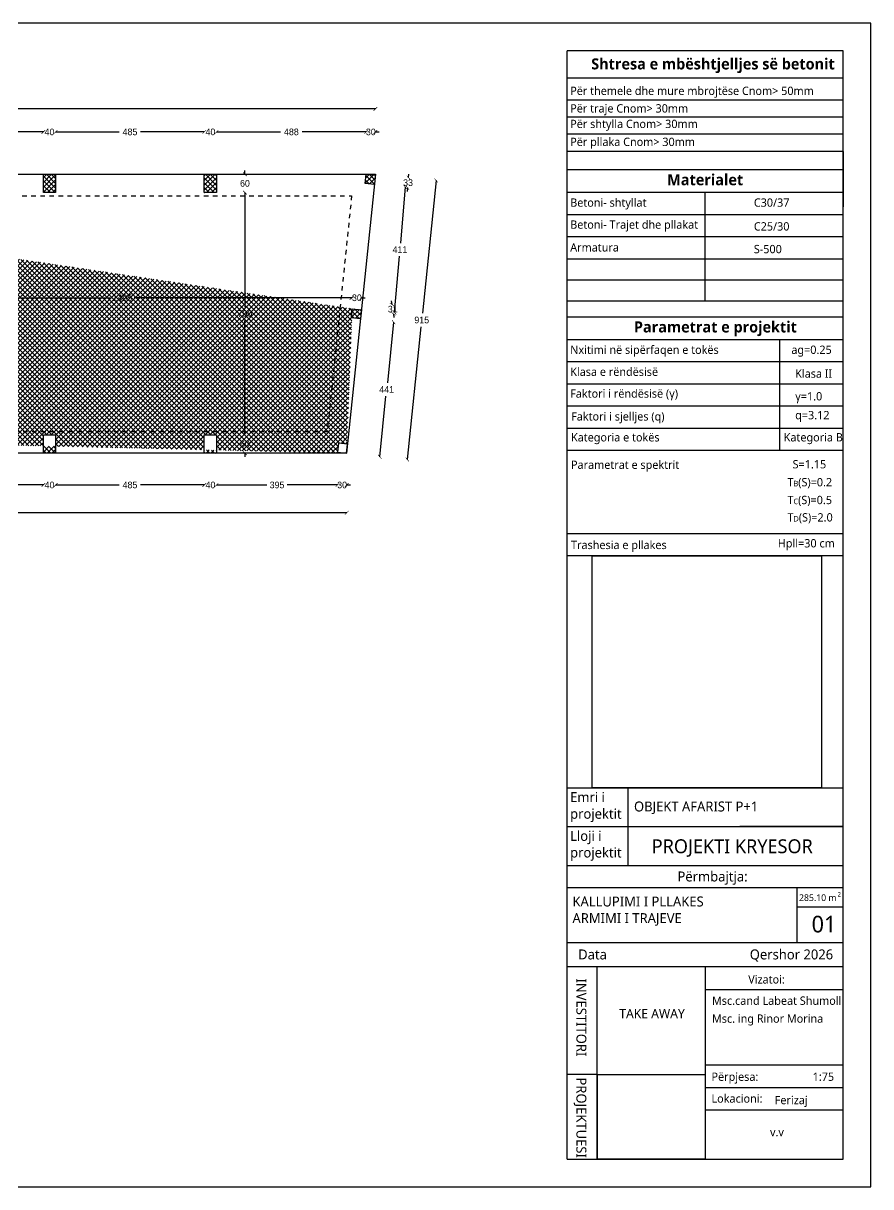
# Model space of a CAD drawing. Header units: inches. Extents: x 145745 to 186095, y -5869 to -1712.
# Drawn here: x 148348 to 151114, y -5869 to -2073 of the extents above; entities that cross this region are included whole.
import ezdxf

# ---------------------------------------------------------------- set-up
doc = ezdxf.new("R2010")
doc.units = ezdxf.units.IN
doc.header["$LTSCALE"] = 0.1
doc.linetypes.add('Dashed', pattern=[296.333333, 148.166667, -148.166667])
doc.styles.get("Standard").update_dxf_attribs({"font": 'cdm_nc.shx'})
doc.styles.add('Stili i preferuar', font='@Microsoft JhengHei Light.ttf')
doc.dimstyles.get("Standard").update_dxf_attribs({"dimscale": 120, "dimtxt": 0.18, "dimasz": 0.1, "dimexe": 0.18, "dimexo": 0.0625, "dimgap": 0.09, "dimtad": 0, "dimtih": 1, "dimtoh": 1, "dimdec": 0, "dimzin": 0, "dimdsep": 46, "dimtxsty": 'Standard', "dimblk": 'ARCHTICK', "dimcen": 0.09, "dimse1": 1, "dimse2": 1, "dimadec": 0, "dimazin": 0, "dimtfac": 1, "dimtdec": 0, "dimtix": 1, "dimtofl": 0, "dimtmove": 0, "dimatfit": 3, "dimfxl": 1, "dimtolj": 1, "dimtzin": 0, "dimarcsym": 0})
picture_1 = doc.add_image_def('image1.png', size_in_pixel=(883, 893))
picture_2 = doc.add_image_def('image2.png', size_in_pixel=(658, 516))

# ---------------------------------------------------------------- blocks, each defined once
blk = doc.blocks.new('_ArchTick')
at = {"color": 0, "linetype": 'ByBlock', "const_width": 0.15}
blk.add_lwpolyline([(-0.5, -0.5), (0.5, 0.5)], dxfattribs=at)
blk = doc.blocks.new('*D461')
at = {"color": 0, "lineweight": -2}
for p, q in [((147924.2, -2427.4), (148133.8, -2427.4)), ((148414.2, -2427.4), (148204.6, -2427.4))]:
    blk.add_line(p, q, dxfattribs=at)
at = {"layer": 'Defpoints', "color": 0}
for p in [(148414.2, -2427.4), (147924.2, -2484.7), (148414.2, -2484.7)]:
    blk.add_point(p, dxfattribs=at)
at = {"color": 0, "lineweight": -2, "xscale": 12, "yscale": 12, "zscale": 12, "rotation": 180}
blk.add_blockref('_ArchTick', (147924.2, -2427.4), dxfattribs=at)
at = {"color": 0, "lineweight": -2, "xscale": 12, "yscale": 12, "zscale": 12}
blk.add_blockref('_ArchTick', (148414.2, -2427.4), dxfattribs=at)
at = {"color": 0, "insert": (148169.2, -2427.4), "char_height": 21.6, "attachment_point": 5}
blk.add_mtext('\\A1;490', dxfattribs=at)
blk = doc.blocks.new('*D462')
at = {"color": 0, "lineweight": -2}
for p, q in [((148414.2, -2427.4), (148402.2, -2427.4)), ((148454.2, -2427.4), (148466.2, -2427.4))]:
    blk.add_line(p, q, dxfattribs=at)
at = {"layer": 'Defpoints', "color": 0}
for p in [(148454.2, -2427.4), (148414.2, -2484.7), (148454.2, -2484.7)]:
    blk.add_point(p, dxfattribs=at)
at = {"color": 0, "lineweight": -2, "xscale": 12, "yscale": 12, "zscale": 12}
blk.add_blockref('_ArchTick', (148414.2, -2427.4), dxfattribs=at)
at = {"color": 0, "lineweight": -2, "xscale": 12, "yscale": 12, "zscale": 12, "rotation": 180}
blk.add_blockref('_ArchTick', (148454.2, -2427.4), dxfattribs=at)
at = {"color": 0, "insert": (148434.2, -2427.4), "char_height": 21.6, "attachment_point": 5}
blk.add_mtext('\\A1;40', dxfattribs=at)
blk = doc.blocks.new('*D463')
at = {"color": 0, "lineweight": -2}
for p, q in [((148454.2, -2427.4), (148661.9, -2427.4)), ((148939.2, -2427.4), (148731.5, -2427.4))]:
    blk.add_line(p, q, dxfattribs=at)
at = {"layer": 'Defpoints', "color": 0}
for p in [(148939.2, -2427.4), (148454.2, -2484.7), (148939.2, -2484.7)]:
    blk.add_point(p, dxfattribs=at)
at = {"color": 0, "lineweight": -2, "xscale": 12, "yscale": 12, "zscale": 12, "rotation": 180}
blk.add_blockref('_ArchTick', (148454.2, -2427.4), dxfattribs=at)
at = {"color": 0, "lineweight": -2, "xscale": 12, "yscale": 12, "zscale": 12}
blk.add_blockref('_ArchTick', (148939.2, -2427.4), dxfattribs=at)
at = {"color": 0, "insert": (148696.7, -2427.4), "char_height": 21.6, "attachment_point": 5}
blk.add_mtext('\\A1;485', dxfattribs=at)
blk = doc.blocks.new('*D464')
at = {"color": 0, "lineweight": -2}
for p, q in [((148939.2, -2427.4), (148927.2, -2427.4)), ((148979.2, -2427.4), (148991.2, -2427.4))]:
    blk.add_line(p, q, dxfattribs=at)
at = {"layer": 'Defpoints', "color": 0}
for p in [(148979.2, -2427.4), (148939.2, -2484.7), (148979.2, -2484.7)]:
    blk.add_point(p, dxfattribs=at)
at = {"color": 0, "lineweight": -2, "xscale": 12, "yscale": 12, "zscale": 12}
blk.add_blockref('_ArchTick', (148939.2, -2427.4), dxfattribs=at)
at = {"color": 0, "lineweight": -2, "xscale": 12, "yscale": 12, "zscale": 12, "rotation": 180}
blk.add_blockref('_ArchTick', (148979.2, -2427.4), dxfattribs=at)
at = {"color": 0, "insert": (148959.2, -2427.4), "char_height": 21.6, "attachment_point": 5}
blk.add_mtext('\\A1;40', dxfattribs=at)
blk = doc.blocks.new('*D465')
at = {"color": 0, "lineweight": -2}
for p, q in [((148979.2, -2427.4), (149188.3, -2427.4)), ((149467.5, -2427.4), (149258.3, -2427.4))]:
    blk.add_line(p, q, dxfattribs=at)
at = {"layer": 'Defpoints', "color": 0}
for p in [(149467.5, -2427.4), (148979.2, -2484.7), (149467.5, -2484.8)]:
    blk.add_point(p, dxfattribs=at)
at = {"color": 0, "lineweight": -2, "xscale": 12, "yscale": 12, "zscale": 12, "rotation": 180}
blk.add_blockref('_ArchTick', (148979.2, -2427.4), dxfattribs=at)
at = {"color": 0, "lineweight": -2, "xscale": 12, "yscale": 12, "zscale": 12}
blk.add_blockref('_ArchTick', (149467.5, -2427.4), dxfattribs=at)
at = {"color": 0, "insert": (149223.3, -2427.4), "char_height": 21.6, "attachment_point": 5}
blk.add_mtext('\\A1;488', dxfattribs=at)
blk = doc.blocks.new('*D466')
at = {"color": 0, "lineweight": -2}
for p, q in [((149467.5, -2427.4), (149455.5, -2427.4)), ((149497.5, -2427.4), (149509.5, -2427.4))]:
    blk.add_line(p, q, dxfattribs=at)
at = {"layer": 'Defpoints', "color": 0}
for p in [(149497.5, -2427.4), (149467.5, -2484.8), (149497.5, -2484.7)]:
    blk.add_point(p, dxfattribs=at)
at = {"color": 0, "lineweight": -2, "xscale": 12, "yscale": 12, "zscale": 12}
blk.add_blockref('_ArchTick', (149467.5, -2427.4), dxfattribs=at)
at = {"color": 0, "lineweight": -2, "xscale": 12, "yscale": 12, "zscale": 12, "rotation": 180}
blk.add_blockref('_ArchTick', (149497.5, -2427.4), dxfattribs=at)
at = {"color": 0, "insert": (149482.5, -2427.4), "char_height": 21.6, "attachment_point": 5}
blk.add_mtext('\\A1;30', dxfattribs=at)
blk = doc.blocks.new('*D467')
at = {"color": 0, "lineweight": -2}
for p, q in [((146319.2, -2352.2), (147871.2, -2352.2)), ((149497.5, -2352.2), (147945.5, -2352.2))]:
    blk.add_line(p, q, dxfattribs=at)
at = {"layer": 'Defpoints', "color": 0}
for p in [(146319.2, -2352.2), (146319.2, -2484.7), (149497.5, -2484.7)]:
    blk.add_point(p, dxfattribs=at)
at = {"color": 0, "lineweight": -2, "xscale": 12, "yscale": 12, "zscale": 12, "rotation": 180}
blk.add_blockref('_ArchTick', (146319.2, -2352.2), dxfattribs=at)
at = {"color": 0, "lineweight": -2, "xscale": 12, "yscale": 12, "zscale": 12}
blk.add_blockref('_ArchTick', (149497.5, -2352.2), dxfattribs=at)
at = {"color": 0, "insert": (147908.4, -2352.2), "char_height": 21.6, "attachment_point": 5}
blk.add_mtext('\\A1;3178', dxfattribs=at)
blk = doc.blocks.new('*D483')
at = {"color": 0, "lineweight": -2}
for p, q in [((147924.2, -3579.3), (148133.8, -3579.3)), ((148414.2, -3579.3), (148204.6, -3579.3))]:
    blk.add_line(p, q, dxfattribs=at)
at = {"layer": 'Defpoints', "color": 0}
for p in [(147924.2, -3475.8), (148414.2, -3475.8), (148414.2, -3579.3)]:
    blk.add_point(p, dxfattribs=at)
at = {"color": 0, "lineweight": -2, "xscale": 12, "yscale": 12, "zscale": 12, "rotation": 180}
blk.add_blockref('_ArchTick', (147924.2, -3579.3), dxfattribs=at)
at = {"color": 0, "lineweight": -2, "xscale": 12, "yscale": 12, "zscale": 12}
blk.add_blockref('_ArchTick', (148414.2, -3579.3), dxfattribs=at)
at = {"color": 0, "insert": (148169.2, -3579.3), "char_height": 21.6, "attachment_point": 5}
blk.add_mtext('\\A1;490', dxfattribs=at)
blk = doc.blocks.new('*D484')
at = {"color": 0, "lineweight": -2}
for p, q in [((148414.2, -3579.3), (148402.2, -3579.3)), ((148454.2, -3579.3), (148466.2, -3579.3))]:
    blk.add_line(p, q, dxfattribs=at)
at = {"layer": 'Defpoints', "color": 0}
for p in [(148414.2, -3475.8), (148454.2, -3475.8), (148454.2, -3579.3)]:
    blk.add_point(p, dxfattribs=at)
at = {"color": 0, "lineweight": -2, "xscale": 12, "yscale": 12, "zscale": 12}
blk.add_blockref('_ArchTick', (148414.2, -3579.3), dxfattribs=at)
at = {"color": 0, "lineweight": -2, "xscale": 12, "yscale": 12, "zscale": 12, "rotation": 180}
blk.add_blockref('_ArchTick', (148454.2, -3579.3), dxfattribs=at)
at = {"color": 0, "insert": (148434.2, -3579.3), "char_height": 21.6, "attachment_point": 5}
blk.add_mtext('\\A1;40', dxfattribs=at)
blk = doc.blocks.new('*D485')
at = {"color": 0, "lineweight": -2}
for p, q in [((148454.2, -3579.3), (148661.9, -3579.3)), ((148939.2, -3579.3), (148731.5, -3579.3))]:
    blk.add_line(p, q, dxfattribs=at)
at = {"layer": 'Defpoints', "color": 0}
for p in [(148454.2, -3475.8), (148939.2, -3475.8), (148939.2, -3579.3)]:
    blk.add_point(p, dxfattribs=at)
at = {"color": 0, "lineweight": -2, "xscale": 12, "yscale": 12, "zscale": 12, "rotation": 180}
blk.add_blockref('_ArchTick', (148454.2, -3579.3), dxfattribs=at)
at = {"color": 0, "lineweight": -2, "xscale": 12, "yscale": 12, "zscale": 12}
blk.add_blockref('_ArchTick', (148939.2, -3579.3), dxfattribs=at)
at = {"color": 0, "insert": (148696.7, -3579.3), "char_height": 21.6, "attachment_point": 5}
blk.add_mtext('\\A1;485', dxfattribs=at)
blk = doc.blocks.new('*D486')
at = {"color": 0, "lineweight": -2}
for p, q in [((148939.2, -3579.3), (148927.2, -3579.3)), ((148979.2, -3579.3), (148991.2, -3579.3))]:
    blk.add_line(p, q, dxfattribs=at)
at = {"layer": 'Defpoints', "color": 0}
for p in [(148939.2, -3475.8), (148979.2, -3475.8), (148979.2, -3579.3)]:
    blk.add_point(p, dxfattribs=at)
at = {"color": 0, "lineweight": -2, "xscale": 12, "yscale": 12, "zscale": 12}
blk.add_blockref('_ArchTick', (148939.2, -3579.3), dxfattribs=at)
at = {"color": 0, "lineweight": -2, "xscale": 12, "yscale": 12, "zscale": 12, "rotation": 180}
blk.add_blockref('_ArchTick', (148979.2, -3579.3), dxfattribs=at)
at = {"color": 0, "insert": (148959.2, -3579.3), "char_height": 21.6, "attachment_point": 5}
blk.add_mtext('\\A1;40', dxfattribs=at)
blk = doc.blocks.new('*D487')
at = {"color": 0, "lineweight": -2}
for p, q in [((148979.2, -3579.3), (149143, -3579.3)), ((149373.7, -3579.3), (149209.9, -3579.3))]:
    blk.add_line(p, q, dxfattribs=at)
at = {"layer": 'Defpoints', "color": 0}
for p in [(148979.2, -3475.8), (149373.7, -3472.7), (149373.7, -3579.3)]:
    blk.add_point(p, dxfattribs=at)
at = {"color": 0, "lineweight": -2, "xscale": 12, "yscale": 12, "zscale": 12, "rotation": 180}
blk.add_blockref('_ArchTick', (148979.2, -3579.3), dxfattribs=at)
at = {"color": 0, "lineweight": -2, "xscale": 12, "yscale": 12, "zscale": 12}
blk.add_blockref('_ArchTick', (149373.7, -3579.3), dxfattribs=at)
at = {"color": 0, "insert": (149176.5, -3579.3), "char_height": 21.6, "attachment_point": 5}
blk.add_mtext('\\A1;395', dxfattribs=at)
blk = doc.blocks.new('*D488')
at = {"color": 0, "lineweight": -2}
for p, q in [((149373.7, -3579.3), (149361.7, -3579.3)), ((149403.8, -3579.3), (149415.8, -3579.3))]:
    blk.add_line(p, q, dxfattribs=at)
at = {"layer": 'Defpoints', "color": 0}
for p in [(149373.7, -3472.7), (149403.8, -3475.8), (149403.8, -3579.3)]:
    blk.add_point(p, dxfattribs=at)
at = {"color": 0, "lineweight": -2, "xscale": 12, "yscale": 12, "zscale": 12}
blk.add_blockref('_ArchTick', (149373.7, -3579.3), dxfattribs=at)
at = {"color": 0, "lineweight": -2, "xscale": 12, "yscale": 12, "zscale": 12, "rotation": 180}
blk.add_blockref('_ArchTick', (149403.8, -3579.3), dxfattribs=at)
at = {"color": 0, "insert": (149388.8, -3579.3), "char_height": 21.6, "attachment_point": 5}
blk.add_mtext('\\A1;30', dxfattribs=at)
blk = doc.blocks.new('*D489')
at = {"color": 0, "lineweight": -2}
for p, q in [((146319.2, -3669.7), (147818.5, -3669.7)), ((149403.8, -3669.7), (147904.5, -3669.7))]:
    blk.add_line(p, q, dxfattribs=at)
at = {"layer": 'Defpoints', "color": 0}
for p in [(146319.2, -3400.8), (149403.8, -3475.8), (146319.2, -3669.7)]:
    blk.add_point(p, dxfattribs=at)
at = {"color": 0, "lineweight": -2, "xscale": 12, "yscale": 12, "zscale": 12, "rotation": 180}
blk.add_blockref('_ArchTick', (146319.2, -3669.7), dxfattribs=at)
at = {"color": 0, "lineweight": -2, "xscale": 12, "yscale": 12, "zscale": 12}
blk.add_blockref('_ArchTick', (149403.8, -3669.7), dxfattribs=at)
at = {"color": 0, "insert": (147861.5, -3669.7), "char_height": 21.6, "attachment_point": 5}
blk.add_mtext('\\A1;3085', dxfattribs=at)
blk = doc.blocks.new('*D490')
at = {"color": 0, "lineweight": -2}
for p, q in [((149556.9, -3048.2), (149536.5, -3246)), ((149511.6, -3487), (149532, -3289.2))]:
    blk.add_line(p, q, dxfattribs=at)
at = {"layer": 'Defpoints', "color": 0}
for p in [(149448.9, -3037.1), (149556.9, -3048.2), (149403.6, -3475.8)]:
    blk.add_point(p, dxfattribs=at)
at = {"color": 0, "lineweight": -2, "xscale": 12, "yscale": 12, "zscale": 12}
for p, rotation in [((149556.9, -3048.2), 84.1072327396045), ((149511.6, -3487), 264.1072327396045)]:
    blk.add_blockref('_ArchTick', p, dxfattribs=dict(at, rotation=rotation))
at = {"color": 0, "insert": (149534.2, -3267.6), "char_height": 21.6, "attachment_point": 5}
blk.add_mtext('\\A1;441', dxfattribs=at)
blk = doc.blocks.new('*D491')
at = {"color": 0, "lineweight": -2}
for p, q in [((149551.7, -2990.4), (149549.9, -2978.5)), ((149556.3, -3021), (149558, -3032.9))]:
    blk.add_line(p, q, dxfattribs=at)
at = {"layer": 'Defpoints', "color": 0}
for p in [(149551.7, -2990.4), (149444.3, -3006.5), (149448.9, -3037.1)]:
    blk.add_point(p, dxfattribs=at)
at = {"color": 0, "lineweight": -2, "xscale": 12, "yscale": 12, "zscale": 12}
for p, rotation in [((149551.7, -2990.4), 278.5112841871021), ((149556.3, -3021), 98.51128418710206)]:
    blk.add_blockref('_ArchTick', p, dxfattribs=dict(at, rotation=rotation))
at = {"color": 0, "insert": (149554, -3005.7), "char_height": 21.6, "attachment_point": 5}
blk.add_mtext('\\A1;31', dxfattribs=at)
blk = doc.blocks.new('*D492')
at = {"color": 0, "lineweight": -2}
for p, q in [((149594.7, -2606.7), (149579.3, -2789.9)), ((149560.2, -3016.4), (149575.6, -2833.1))]:
    blk.add_line(p, q, dxfattribs=at)
at = {"layer": 'Defpoints', "color": 0}
for p in [(149486.5, -2597.6), (149594.7, -2606.7), (149451.9, -3007.3)]:
    blk.add_point(p, dxfattribs=at)
at = {"color": 0, "lineweight": -2, "xscale": 12, "yscale": 12, "zscale": 12}
for p, rotation in [((149594.7, -2606.7), 85.18105437318567), ((149560.2, -3016.4), 265.1810543731857)]:
    blk.add_blockref('_ArchTick', p, dxfattribs=dict(at, rotation=rotation))
at = {"color": 0, "insert": (149577.4, -2811.5), "char_height": 21.6, "attachment_point": 5}
blk.add_mtext('\\A1;411', dxfattribs=at)
blk = doc.blocks.new('*D493')
at = {"color": 0, "lineweight": -2}
for p, q in [((149605.6, -2576.6), (149606.8, -2564.7)), ((149602.2, -2609.5), (149600.9, -2621.4))]:
    blk.add_line(p, q, dxfattribs=at)
at = {"layer": 'Defpoints', "color": 0}
for p in [(149497.5, -2565.4), (149605.6, -2576.6), (149494.1, -2598.4)]:
    blk.add_point(p, dxfattribs=at)
at = {"color": 0, "lineweight": -2, "xscale": 12, "yscale": 12, "zscale": 12}
for p, rotation in [((149605.6, -2576.6), 264.1072392178577), ((149602.2, -2609.5), 84.1072392178577)]:
    blk.add_blockref('_ArchTick', p, dxfattribs=dict(at, rotation=rotation))
at = {"color": 0, "insert": (149603.9, -2593), "char_height": 21.6, "attachment_point": 5}
blk.add_mtext('\\A1;33', dxfattribs=at)
blk = doc.blocks.new('*D494')
at = {"color": 0, "lineweight": -2}
for p, q in [((149695.4, -2585.8), (149650.8, -3019.2)), ((149601.8, -3496.2), (149646.3, -3062.8))]:
    blk.add_line(p, q, dxfattribs=at)
at = {"layer": 'Defpoints', "color": 0}
for p in [(149497.2, -2565.4), (149403.6, -3475.8), (149601.8, -3496.2)]:
    blk.add_point(p, dxfattribs=at)
at = {"color": 0, "lineweight": -2, "xscale": 12, "yscale": 12, "zscale": 12}
for p, rotation in [((149695.4, -2585.8), 84.12702924095221), ((149601.8, -3496.2), 264.1270292409522)]:
    blk.add_blockref('_ArchTick', p, dxfattribs=dict(at, rotation=rotation))
at = {"color": 0, "insert": (149648.6, -3041), "char_height": 21.6, "attachment_point": 5}
blk.add_mtext('\\A1;915', dxfattribs=at)
blk = doc.blocks.new('*D500')
at = {"color": 0, "lineweight": -2}
for p, q in [((147924.2, -2968.7), (148632.5, -2968.7)), ((149419, -2968.7), (148710.7, -2968.7))]:
    blk.add_line(p, q, dxfattribs=at)
at = {"layer": 'Defpoints', "color": 0}
for p in [(149419, -2968.7), (147924.2, -3035.6), (149419, -3034)]:
    blk.add_point(p, dxfattribs=at)
at = {"color": 0, "lineweight": -2, "xscale": 12, "yscale": 12, "zscale": 12, "rotation": 180}
blk.add_blockref('_ArchTick', (147924.2, -2968.7), dxfattribs=at)
at = {"color": 0, "lineweight": -2, "xscale": 12, "yscale": 12, "zscale": 12}
blk.add_blockref('_ArchTick', (149419, -2968.7), dxfattribs=at)
at = {"color": 0, "insert": (148671.6, -2968.7), "char_height": 21.6, "attachment_point": 5}
blk.add_mtext('\\A1;1495', dxfattribs=at)
blk = doc.blocks.new('*D501')
at = {"color": 0, "lineweight": -2}
for p, q in [((149422.1, -2968.7), (149410.1, -2968.7)), ((149451.9, -2968.7), (149463.9, -2968.7))]:
    blk.add_line(p, q, dxfattribs=at)
at = {"layer": 'Defpoints', "color": 0}
for p in [(149451.9, -2968.7), (149422.1, -3004.2), (149451.9, -3007.3)]:
    blk.add_point(p, dxfattribs=at)
at = {"color": 0, "lineweight": -2, "xscale": 12, "yscale": 12, "zscale": 12}
blk.add_blockref('_ArchTick', (149422.1, -2968.7), dxfattribs=at)
at = {"color": 0, "lineweight": -2, "xscale": 12, "yscale": 12, "zscale": 12, "rotation": 180}
blk.add_blockref('_ArchTick', (149451.9, -2968.7), dxfattribs=at)
at = {"color": 0, "insert": (149437, -2968.7), "char_height": 21.6, "attachment_point": 5}
blk.add_mtext('\\A1;30', dxfattribs=at)
blk = doc.blocks.new('*D505')
at = {"color": 0, "lineweight": -2}
for p, q in [((149071.8, -3415.8), (149071.8, -3403.8)), ((149071.8, -3475.8), (149071.8, -3487.8))]:
    blk.add_line(p, q, dxfattribs=at)
at = {"layer": 'Defpoints', "color": 0}
for p in [(148979.2, -3415.8), (149071.8, -3415.8), (148979.2, -3475.8)]:
    blk.add_point(p, dxfattribs=at)
at = {"color": 0, "lineweight": -2, "xscale": 12, "yscale": 12, "zscale": 12}
for p, rotation in [((149071.8, -3415.8), 270), ((149071.8, -3475.8), 90)]:
    blk.add_blockref('_ArchTick', p, dxfattribs=dict(at, rotation=rotation))
at = {"color": 0, "insert": (149071.8, -3445.8), "char_height": 21.6, "attachment_point": 5}
blk.add_mtext('\\A1;60', dxfattribs=at)
blk = doc.blocks.new('*D506')
at = {"color": 0, "lineweight": -2}
for p, q in [((149071.8, -2625.4), (149071.8, -2998.8)), ((149071.8, -3415.8), (149071.8, -3042.4))]:
    blk.add_line(p, q, dxfattribs=at)
at = {"layer": 'Defpoints', "color": 0}
for p in [(148979.2, -2625.4), (148979.2, -3415.8), (149071.8, -3415.8)]:
    blk.add_point(p, dxfattribs=at)
at = {"color": 0, "lineweight": -2, "xscale": 12, "yscale": 12, "zscale": 12}
for p, rotation in [((149071.8, -2625.4), 90), ((149071.8, -3415.8), 270)]:
    blk.add_blockref('_ArchTick', p, dxfattribs=dict(at, rotation=rotation))
at = {"color": 0, "insert": (149071.8, -3020.6), "char_height": 21.6, "attachment_point": 5}
blk.add_mtext('\\A1;790', dxfattribs=at)
blk = doc.blocks.new('*D507')
at = {"color": 0, "lineweight": -2}
for p, q in [((149071.8, -2565.4), (149071.8, -2553.4)), ((149071.8, -2625.4), (149071.8, -2637.4))]:
    blk.add_line(p, q, dxfattribs=at)
at = {"layer": 'Defpoints', "color": 0}
for p in [(148979.2, -2565.4), (149071.8, -2565.4), (148979.2, -2625.4)]:
    blk.add_point(p, dxfattribs=at)
at = {"color": 0, "lineweight": -2, "xscale": 12, "yscale": 12, "zscale": 12}
for p, rotation in [((149071.8, -2565.4), 270), ((149071.8, -2625.4), 90)]:
    blk.add_blockref('_ArchTick', p, dxfattribs=dict(at, rotation=rotation))
at = {"color": 0, "insert": (149071.8, -2595.4), "char_height": 21.6, "attachment_point": 5}
blk.add_mtext('\\A1;60', dxfattribs=at)

msp = doc.modelspace()

# ---------------------------------------------------------------- hatches: boundary and pattern name
h = msp.add_hatch()
h.set_pattern_fill('ANSI37', color=5, scale=3.5, style=0)
h.set_pattern_definition([(45, (0, -75.048), (-7.8577241, 7.8577241), []), (135, (0, -75.048), (-7.8577241, -7.8577241), [])])
h.paths.add_polyline_path([(146319.2, -2565.4), (146349.2, -2565.4), (146349.2, -2595.4), (146319.2, -2595.4)])
h.paths.add_polyline_path([(146879.2, -2625.5), (146839.2, -2625.5), (146839.2, -2565.5), (146879.2, -2565.5)])
h.paths.add_polyline_path([(147404.2, -2625.4), (147364.2, -2625.4), (147364.2, -2565.4), (147404.2, -2565.4)])
h.paths.add_polyline_path([(147705.2, -2565.5), (147735.2, -2565.5), (147735.2, -2595.5), (147705.2, -2595.5)], flags=17)
h.paths.add_polyline_path([(147894.2, -2565.4), (147924.2, -2565.4), (147924.2, -2595.4), (147894.2, -2595.4)])
h.paths.add_polyline_path([(148979.2, -2625.4), (148939.2, -2625.4), (148939.2, -2565.4), (148979.2, -2565.4)])
h.paths.add_polyline_path([(148454.2, -2625.4), (148414.2, -2625.4), (148414.2, -2565.4), (148454.2, -2565.4)])
h.paths.add_polyline_path([(149467.4, -2565.4), (149497.2, -2568.5), (149494.1, -2598.4), (149464.3, -2595.3)])
h.paths.add_polyline_path([(148979.2, -3475.8), (148939.2, -3475.8), (148939.2, -3415.8), (148979.2, -3415.8)], flags=17)
h.paths.add_polyline_path([(148454.2, -3475.8), (148414.2, -3475.8), (148414.2, -3415.8), (148454.2, -3415.8)], flags=17)
h.paths.add_polyline_path([(147894.2, -3445.8), (147924.2, -3445.8), (147924.2, -3475.8), (147894.2, -3475.8)], flags=17)
h.paths.add_polyline_path([(147894.2, -3005.6), (147924.2, -3005.6), (147924.2, -3035.6), (147894.2, -3035.6)], flags=17)
h.paths.add_polyline_path([(147704.2, -3005.6), (147734.2, -3005.6), (147734.2, -3035.6), (147704.2, -3035.6)], flags=17)
h.paths.add_polyline_path([(147704.2, -3445.8), (147734.2, -3445.8), (147734.2, -3475.8), (147704.2, -3475.8)], flags=17)
h.paths.add_polyline_path([(147404.2, -3475.8), (147364.2, -3475.8), (147364.2, -3415.8), (147404.2, -3415.8)], flags=17)
h.paths.add_polyline_path([(146879.2, -3475.8), (146839.2, -3475.8), (146839.2, -3415.8), (146879.2, -3415.8)])
h.paths.add_polyline_path([(146319.2, -3445.8), (146349.2, -3445.8), (146349.2, -3475.8), (146319.2, -3475.8)])
h.paths.add_polyline_path([(146319.2, -3005.6), (146349.2, -3005.6), (146349.2, -3035.6), (146319.2, -3035.6)])
edge = h.paths.add_edge_path()
edge.add_line((146879.2, -2565.5), (146879.2, -2625.5))
edge.add_line((149422.1, -3004.2), (149451.9, -3007.3))
edge.add_line((149451.9, -3007.3), (149448.9, -3037.1))
edge.add_line((149448.9, -3037.1), (149419, -3034))
edge.add_line((149419, -3034), (149422.1, -3004.2))
edge.add_line((149403.6, -3475.8), (149406.6, -3446))
edge.add_line((149406.6, -3446), (149376.8, -3442.9))
edge.add_line((149376.8, -3442.9), (149373.7, -3472.7))
edge.add_line((149373.7, -3472.7), (149403.8, -3475.8))
edge.add_line((146879.2, -3415.8), (146879.2, -3475.8))

# ---------------------------------------------------------------- linework, layer by layer
for p, q in [((151113.6, -2072.9), (145745, -2072.9)), ((151113.6, -5868.9), (151113.6, -2072.9)), ((151023.2, -2163.2), (150123.6, -2163.2)), ((150123.6, -5778.5), (150123.6, -2163.2)), ((151023.2, -2163.2), (150123.6, -2163.2)), ((151023.2, -2163.2), (150123.6, -2163.2)), ((151023.2, -2163.2), (150123.6, -2163.2)), ((151023.2, -5778.5), (151023.2, -2163.2)), ((151023.2, -2252.2), (150123.6, -2252.2)), ((151023.2, -2324), (150123.6, -2324)), ((151023.2, -2379.3), (150123.6, -2379.3)), ((151023.2, -2435.2), (150123.6, -2435.2)), ((151023.2, -2491.4), (150123.6, -2491.4)), ((151023.2, -2491.4), (151023.2, -2672.1)), ((151023.2, -2551.5), (150123.6, -2551.5)), ((151023.2, -2625.3), (150123.6, -2625.3)), ((150573.4, -2911), (150573.4, -2625.3)), ((150573.4, -2979.8), (150573.4, -2694.1)), ((151023.2, -2697.6), (150123.6, -2697.6)), ((151023.2, -2769.9), (150123.6, -2769.9)), ((151023.2, -2842.2), (150123.6, -2842.2)), ((151023.2, -2911), (150123.6, -2911)), ((151023.2, -2979.8), (150123.6, -2979.8)), ((151023.2, -3031.7), (150123.6, -3031.7)), ((151023.2, -3105.5), (150123.6, -3105.5)), ((150817.2, -3467), (150817.2, -3105.5)), ((151023.2, -3177.8), (150123.6, -3177.8)), ((151023.2, -3250.1), (150123.6, -3250.1)), ((151023.2, -3322.4), (150123.6, -3322.4)), ((151023.2, -3394.7), (150123.6, -3394.7)), ((151023.2, -3467), (150123.6, -3467)), ((151023.2, -3738.2), (150123.6, -3738.2)), ((151023.2, -3810.5), (150123.6, -3810.5)), ((150123.6, -4567.4), (151023.2, -4567.4)), ((150321.9, -4820.5), (150321.9, -4567.4)), ((150123.6, -4693.9), (151023.2, -4693.9)), ((151023.2, -4693.9), (150686.5, -4693.9)), ((150123.6, -4820.5), (151023.2, -4820.5)), ((150123.6, -4892.8), (151023.2, -4892.8)), ((150872.2, -4892.8), (150872.2, -5073.5)), ((150872.2, -4955.8), (151023.2, -4955.8)), ((151023.2, -5073.5), (150123.6, -5073.5)), ((151023.2, -5163.9), (151023.2, -5073.5)), ((150123.6, -5150.1), (151023.2, -5150.1)), ((150220.7, -5778.5), (150220.7, -5150.1)), ((150573.4, -5150.1), (150573.4, -5778.5)), ((151023.2, -5471.2), (151023.2, -5163.9)), ((150573.4, -5225.8), (151023.2, -5225.8)), ((150220.7, -5502.8), (150123.6, -5502.8)), ((150220.7, -5502.8), (150573.4, -5502.8)), ((150573.4, -5471.2), (151023.2, -5471.2)), ((150573.4, -5545), (151023.2, -5545)), ((150573.4, -5618), (151023.2, -5618)), ((150123.6, -5778.5), (151023.2, -5778.5)), ((145745, -5868.9), (151113.6, -5868.9))]:
    msp.add_line(p, q)
for points in [[(149497.5, -2565.4), (149403.6, -3475.8), (146319.2, -3475.8), (146319.2, -2565.4), (149497.5, -2565.4)], [(146319.2, -2565.5), (149497.5, -2565.5), (149403.6, -3475.8), (146319.2, -3475.8), (146319.2, -2565.4)], [(149467.4, -2565.4), (149497.2, -2568.5), (149494.1, -2598.4), (149464.3, -2595.3), (149467.4, -2565.4)], [(149422.1, -3004.2), (149451.9, -3007.3), (149448.9, -3037.1), (149419, -3034), (149422.1, -3004.2)], [(149403.6, -3475.8), (149406.6, -3446), (149376.8, -3442.9), (149373.7, -3472.7), (149403.8, -3475.8)]]:
    msp.add_lwpolyline(points)
for points in [[(148454.2, -2625.4), (148414.2, -2625.4), (148414.2, -2565.4), (148454.2, -2565.4)], [(148979.2, -2625.4), (148939.2, -2625.4), (148939.2, -2565.4), (148979.2, -2565.4)], [(148454.2, -3475.8), (148414.2, -3475.8), (148414.2, -3415.8), (148454.2, -3415.8)], [(148979.2, -3475.8), (148939.2, -3475.8), (148939.2, -3415.8), (148979.2, -3415.8)]]:
    msp.add_lwpolyline(points, close=True)
at = {"color": 1, "linetype": 'Dashed'}
msp.add_lwpolyline([(146389.2, -2635.5), (149419.9, -2635.5), (149340.4, -3405.8), (146389.2, -3405.8)], close=True, dxfattribs=at)

# ---------------------------------------------------------------- texts
at = {"style": 'Stili i preferuar'}
for s, insert, char_height, width, attachment_point in [('{\\f@Microsoft JhengHei Light|b1|i0|c136|p34;Shtresa e mbështjelljes së betonit}', (150201.6, -2187.3), 36.153, 1401.627, 1), ('Për themele dhe mure mbrojtëse Cnom> 50mm', (150133.1, -2279.7), 27.114, 1401.627, 1), ('{\\f@Microsoft JhengHei Light|b0|i0|c136|p34;Për traje Cnom> }30{\\f@Microsoft JhengHei Light|b0|i0|c136|p34;mm}', (150133.1, -2337), 27.1144, 1401.627, 1), ('{\\f@Microsoft JhengHei Light|b0|i0|c136|p34;Për }shtylla{\\f@Microsoft JhengHei Light|b0|i0|c136|p34; Cnom> 30mm}', (150133.1, -2387.6), 27.1144, 1401.627, 1), ('{\\f@Microsoft JhengHei Light|b0|i0|c136|p34;Për }pllaka{\\f@Microsoft JhengHei Light|b0|i0|c136|p34; Cnom> 30mm}', (150133.1, -2446.2), 27.1144, 1401.627, 1), ('{\\f@Microsoft JhengHei Light|b1|i0|c136|p34;Materialet}', (150449.5, -2565.3), 36.153, 1401.627, 1), ('Betoni- shtyllat', (150133.1, -2644.3), 27.114, 1401.627, 1), ('C30/37', (150732.2, -2644.3), 27.11, 1401.627, 1), ('{\\f@Microsoft JhengHei Light|b0|i0|c136|p34;Betoni- }Trajet dhe pllakat', (150133.1, -2716.1), 27.114, 1401.627, 1), ('{\\f@Microsoft JhengHei Light|b0|i0|c136|p34;C}25{\\f@Microsoft JhengHei Light|b0|i0|c136|p34;/}30', (150732.2, -2722), 27.114, 1401.627, 1), ('Armatura', (150133.1, -2790.5), 27.11, 1401.627, 1), ('S-500', (150732.2, -2796.1), 27.11, 1401.627, 1), ('{\\f@Microsoft JhengHei Light|b1|i0|c136|p34;Parametrat e projektit}', (150340.9, -3045.5), 36.153, 1401.627, 1), ('Nxitimi në sipërfaqen e tokës', (150133.1, -3124.5), 27.114, 1401.627, 1), ('ag=0.25', (150854.6, -3124.5), 27.11, 1401.627, 1), ('Klasa e rëndësisë', (150133.1, -3196.3), 27.114, 1401.627, 1), ('Klasa II', (150867.1, -3202.2), 27.11, 1401.627, 1), ('{\\f@Microsoft JhengHei Light|b0|i0|c136|p34;Faktori i rëndësisë (γ)}', (150133.1, -3267.4), 27.114, 1401.627, 1), ('{\\f@Microsoft JhengHei Light|b0|i0|c136|p34;γ}={\\f@Microsoft JhengHei Light|b0|i0|c136|p34;1.0}', (150867.1, -3276.3), 27.114, 1401.627, 1), ('{\\f@Microsoft JhengHei Light|b0|i0|c136|p34;Faktori i sjelljes (}q{\\f@Microsoft JhengHei Light|b0|i0|c136|p34;)}', (150136.2, -3342), 27.1144, 1401.627, 1), ('{\\f@Microsoft JhengHei Light|b0|i0|c136|p34;q=3.}12', (150867.1, -3337.8), 27.114, 1401.627, 1), ('{\\f@Microsoft JhengHei Light|b0|i0|c136|p34;Kategoria }e tokës', (150135.6, -3410.1), 27.114, 1401.627, 1), ('{\\f@Microsoft JhengHei Light|b0|i0|c136|p34;Kategoria }B', (150829.6, -3410.1), 27.114, 1401.627, 1), ('Parametrat e spektrit', (150135.6, -3499.7), 27.114, 1401.627, 1), ('S{\\f@Microsoft JhengHei Light|b0|i0|c136|p34;=}1.15', (150858.7, -3498), 27.114, 1401.627, 1), ('{\\f@Microsoft JhengHei Light|b0|i0|c136|p34;T\\H0.6667x;B}(S){\\f@Microsoft JhengHei Light|b0|i0|c136|p34;\\H1x;=\\f@Microsoft JhengHei Light|b0|i0|c0|p34;0.2}', (150841.8, -3556.6), 27.1144, 1401.627, 1), ('{\\f@Microsoft JhengHei Light|b0|i0|c136|p34;T\\f@Microsoft JhengHei Light|b0|i0|c0|p34;\\H0.6667x;C\\f@Microsoft JhengHei Light|b0|i0|c136|p34;\\H1.5x;(S)=0.}5', (150841.8, -3614.7), 27.1144, 1401.627, 1), ('{\\f@Microsoft JhengHei Light|b0|i0|c136|p34;T\\f@Microsoft JhengHei Light|b0|i0|c0|p34;\\H0.6667x;D\\f@Microsoft JhengHei Light|b0|i0|c136|p34;\\H1.5x;(S)=}2.0', (150841.8, -3671.4), 27.1144, 1401.627, 1), ('{\\f@Microsoft JhengHei Light|b0|i0|c136|p34;Hpll=}30{\\f@Microsoft JhengHei Light|b0|i0|c136|p34; cm}', (150810.4, -3755.9), 27.114, 1401.627, 1), ('Trashesia e pllakes', (150135.6, -3761.3), 27.114, 1401.627, 1), ('Emri i\\Pprojektit', (150132.7, -4581.5), 32.54, 1401.627, 1), ('Lloji{\\f@Microsoft JhengHei Light|b0|i0|c136|p34; i\\Pprojektit}', (150132.7, -4707.9), 32.537, 1401.627, 1), ('Përmbajtja:', (150483.1, -4840.3), 32.537, 1401.627, 1), ('KALLUPIMI I PLLAKES^JARMIMI I TRAJEVE', (150140.4, -4922), 32.537, 1401.627, 1), ('285.10{\\f@Microsoft JhengHei Light|b0|i0|c136|p34; m}', (150879.7, -4915), 21.692, 1401.627, 1), ('2', (151005.4, -4907.8), 14.5, 1401.627, 1), ('01', (150920.7, -4984.9), 54.23, 1401.627, 1), ('{\\f@Microsoft JhengHei Light|b0|i0|c136|p34;Data}', (150159, -5094.7), 32.537, 1401.627, 1), ('Qershor{\\f@Microsoft JhengHei Light|b0|i0|c136|p34; 2026}', (150718.9, -5094.7), 32.537, 1401.627, 1), ('Vizatoi:', (150713.9, -5178.9), 27.11, 1401.627, 1), ('Msc.cand{\\f@Microsoft JhengHei Light|b0|i0|c136|p34; Labeat Shumolli}', (150595.6, -5248.3), 27.114, 1121.302, 1), ('TAKE AWAY', (150400.1, -5288.8), 30.37, 1255.858, 2), ('{\\f@Microsoft JhengHei Light|b0|i0|c136|p34;Msc}. ing Rinor Morina', (150595.6, -5306.7), 27.114, 1121.302, 1), ('Përpjesa{\\f@Microsoft JhengHei Light|b0|i0|c136|p34;:}', (150594, -5496.3), 27.114, 1401.627, 1), ('1:75', (150924.1, -5496.3), 27.11, 1401.627, 1), ('Lokacioni{\\f@Microsoft JhengHei Light|b0|i0|c136|p34;:}', (150594, -5567.5), 27.114, 1401.627, 1), ('Ferizaj', (150800.5, -5572.6), 27.11, 1401.627, 1), ('v.v', (150785, -5677), 27.11, 1401.627, 1)]:
    msp.add_mtext(s, dxfattribs=dict(at, insert=insert, char_height=char_height, width=width, attachment_point=attachment_point))
at = {"attachment_point": 1, "rotation": 270, "style": 'Stili i preferuar'}
for s, insert, char_height, width in [('fsad', (150747.3, -3377.4), 0.362, 61.739), ('{\\f@Microsoft JhengHei Light|b0|i0|c0|p34;INVESTITORI}', (150185.8, -5189.4), 32.537, 1401.627), ('{\\f@Microsoft JhengHei Light|b0|i0|c0|p34;PROJEKTUESI}', (150185.8, -5512.5), 32.537, 1401.627)]:
    msp.add_mtext(s, dxfattribs=dict(at, insert=insert, char_height=char_height, width=width))
at = {"color": 5, "insert": (150341.2, -4612), "char_height": 32.5373, "width": 1401.627, "attachment_point": 1, "style": 'Stili i preferuar'}
msp.add_mtext('{\\f@Microsoft JhengHei Light|b0|i0|c136|p34;OBJEKT AFARIST }P+1{\\f@Microsoft JhengHei Light|b0|i0|c136|p34;   }', dxfattribs=at)
at = {"color": 1, "insert": (150399.1, -4735.4), "char_height": 45.191, "width": 1401.627, "attachment_point": 1, "style": 'Stili i preferuar'}
msp.add_mtext('{\\f@Microsoft JhengHei Light|b0|i0|c136|p34;PROJEKTI KRYESOR}', dxfattribs=at)

# ---------------------------------------------------------------- dimensions: what is measured, and where the dimension line sits
at = {"color": 18}
for base, p1, p2, picture, middle in [((146319.2, -2352.2), (149497.5, -2484.7), (146319.2, -2484.7), '*D467', (147908.4, -2352.2)), ((148414.2, -2427.4), (147924.2, -2484.7), (148414.2, -2484.7), '*D461', (148169.2, -2427.4)), ((148454.2, -2427.4), (148414.2, -2484.7), (148454.2, -2484.7), '*D462', (148434.2, -2427.4)), ((148939.2, -2427.4), (148454.2, -2484.7), (148939.2, -2484.7), '*D463', (148696.7, -2427.4)), ((148979.2, -2427.4), (148939.2, -2484.7), (148979.2, -2484.7), '*D464', (148959.2, -2427.4)), ((149467.5, -2427.4), (148979.2, -2484.7), (149467.5, -2484.8), '*D465', (149223.3, -2427.4)), ((149497.5, -2427.4), (149467.5, -2484.8), (149497.5, -2484.7), '*D466', (149482.5, -2427.4)), ((149419, -2968.7), (147924.2, -3035.6), (149419, -3034), '*D500', (148671.6, -2968.7)), ((149451.9, -2968.7), (149422.1, -3004.2), (149451.9, -3007.3), '*D501', (149437, -2968.7)), ((146319.2, -3669.7), (149403.8, -3475.8), (146319.2, -3400.8), '*D489', (147861.5, -3669.7)), ((148414.2, -3579.3), (147924.2, -3475.8), (148414.2, -3475.8), '*D483', (148169.2, -3579.3)), ((148454.2, -3579.3), (148414.2, -3475.8), (148454.2, -3475.8), '*D484', (148434.2, -3579.3)), ((148939.2, -3579.3), (148454.2, -3475.8), (148939.2, -3475.8), '*D485', (148696.7, -3579.3)), ((148979.2, -3579.3), (148939.2, -3475.8), (148979.2, -3475.8), '*D486', (148959.2, -3579.3)), ((149373.7267, -3579.2617), (148979.1831, -3475.8119), (149373.7267, -3472.7451), '*D487', (149176.4549, -3579.2617)), ((149403.8, -3579.3), (149373.7, -3472.7), (149403.8, -3475.8), '*D488', (149388.8, -3579.3))]:
    dim = msp.add_linear_dim(base=base, p1=p1, p2=p2, dimstyle='Standard', dxfattribs=at)
    dim.commit()
    dim.dimension.update_dxf_attribs({"geometry": picture, "text_midpoint": middle})
for base, p1, p2, picture, middle in [((149071.8, -2565.4), (148979.2, -2625.4), (148979.2, -2565.4), '*D507', (149071.8, -2595.4)), ((149071.8, -3415.8), (148979.2, -2625.4), (148979.2, -3415.8), '*D506', (149071.8, -3020.6)), ((149071.8, -3415.8), (148979.2, -3475.8), (148979.2, -3415.8), '*D505', (149071.8, -3445.8))]:
    dim = msp.add_linear_dim(base=base, p1=p1, p2=p2, angle=270, dimstyle='Standard', dxfattribs=at)
    dim.commit()
    dim.dimension.update_dxf_attribs({"geometry": picture, "text_midpoint": middle})
for p1, p2, distance, picture, middle in [((149497.2, -2565.4), (149403.6, -3475.8), 199.2, '*D494', (149648.6, -3041)), ((149494.1, -2598.4), (149497.5, -2565.4), -108.6, '*D493', (149603.9, -2593)), ((149451.9, -3007.3), (149486.5, -2597.6), -108.6, '*D492', (149577.4, -2811.5)), ((149448.9, -3037.1), (149444.3, -3006.5), -108.6, '*D491', (149554, -3005.7)), ((149403.6, -3475.8), (149448.9, -3037.1), -108.6, '*D490', (149534.2, -3267.6))]:
    dim = msp.add_aligned_dim(p1=p1, p2=p2, distance=distance, dimstyle='Standard', dxfattribs=at)
    dim.commit()
    dim.dimension.update_dxf_attribs({"geometry": picture, "text_midpoint": middle})

# ---------------------------------------------------------------- pictures from other files: only their frames are drawn
image = msp.add_image(picture_1, insert=(150204.8, -4567.4), size_in_units=(748.4, 756.9), dxfattribs=at)
image.dxf.flags = 7
image = msp.add_image(picture_2, insert=(150221.8, -5778.5), size_in_units=(351.6, 275.7), dxfattribs=at)
image.dxf.flags = 7

doc.saveas('drawing.dxf')
